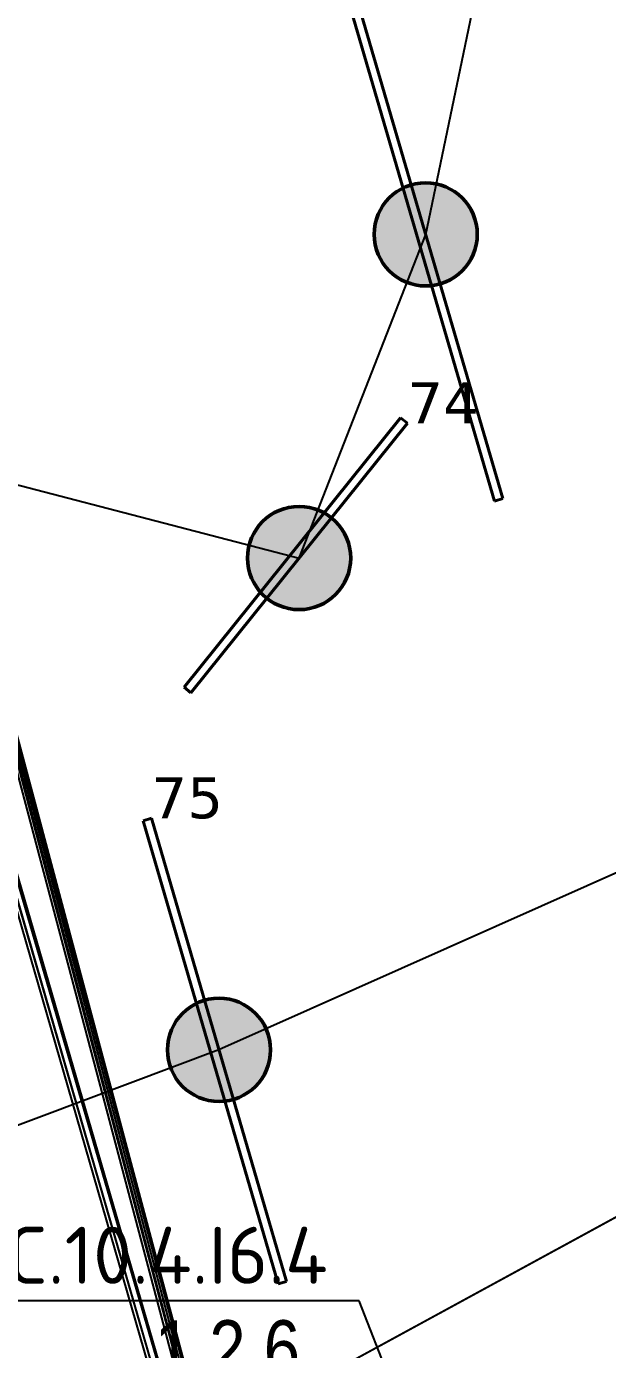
# Model space of a CAD drawing. Header units: millimetres. Extents: x -243740 to 150609, y -473655 to -165121.
# Drawn here: x 32620 to 35170, y -380475 to -374673 of the extents above; entities that cross this region are included whole.
import ezdxf
from ezdxf import colors
from ezdxf.entities.mleader import LeaderData, LeaderLine
from ezdxf.enums import TextEntityAlignment as Align
from ezdxf.math import Vec2, Vec3

# ---------------------------------------------------------------- set-up
doc = ezdxf.new("R2010")
doc.units = ezdxf.units.MM
doc.linetypes.add('Штрих', pattern=[6.35, 3.175, -3.175])
for name, color, linetype in [('_HMI', 6, 'Continuous'), ('_Гр.ЩД-1C.10.4.I6.4', 6, 'Continuous'), ('_Гр.ЩД-1C.10.4.I6.5', 6, 'Continuous'), ('_Гр.ЩД-1C.10.4.I6.6', 6, 'Continuous'), ('_Гр.ЩД-1C.10.4.I6.7', 6, 'Continuous'), ('_Гр.ЩД-1C.10.4.I6.8', 6, 'Continuous'), ('_Гр.ЩД-1C.10.4.I7.1', 6, 'Continuous'), ('_Гр.ЩД-1C.10.4.I7.2', 6, 'Continuous'), ('_Гр.ЩД-1C.10.4.I7.4', 6, 'Continuous'), ('_Гр.ЩД-1C.10.4.I7.7', 6, 'Continuous'), ('_Гр.ЩД-1C.10.4.I7.8', 6, 'Continuous'), ('_Гр.ЩД-1C.10.4.I8.1', 6, 'Continuous'), ('_Гр.ЩД-1C.10.4.I8.2', 6, 'Continuous'), ('_Гр.ЩД-1C.10.4.I8.3', 6, 'Continuous'), ('_Гр.ЩД-1C.10.4.I8.4', 6, 'Continuous'), ('_Гр.ЩД-1C.10.4.I8.6', 6, 'Continuous'), ('_Гр.ЩД-1C.10.4.I8.7', 6, 'Continuous'), ('_Гр.ЩД-1C.10.4.I8.8', 6, 'Continuous'), ('_Гр.ЩД-1C.10.4.I9.1', 6, 'Continuous'), ('_Гр.ЩД-1C.10.4.I9.4', 6, 'Continuous'), ('_Гр.ЩД-1C.10.4.I9.5', 6, 'Continuous'), ('_Гр.ЩД-1C.10.4.I9.7', 6, 'Continuous'), ('_Гр.ЩД-1C.10.4.I9.8', 6, 'Continuous'), ('Вставка', 252, 'Continuous')]:
    doc.layers.add(name, color=color, linetype=linetype)
for name, color, linetype, lineweight in [('_освещение_dali', 3, 'Continuous', 50), ('A-ANNO-DIMS', 7, 'Continuous', 9), ('DLX_LUM 12', 5, 'Continuous', 40), ('DLX_LUM 14', 5, 'Continuous', 40), ('DLX_LUM 17', 5, 'Continuous', 40), ('АР_монолит', 252, 'Continuous', 50)]:
    doc.layers.add(name, color=color, linetype=linetype, lineweight=lineweight)
doc.styles.add('GOST 2.304', font='')
doc.styles.add('ISOCPEUR', font='isocpeur.ttf')
doc.styles.get("Standard").update_dxf_attribs({"font": 'ARIALN.TTF'})
doc.styles.add('TableTextStyle', font='')
doc.styles.get('GOST 2.304').set_extended_font_data('GOST Common')
doc.styles.get('TableTextStyle').set_extended_font_data('VERDANA.TTF')
doc.linetypes.add('Truba', pattern='A,3e-05,[4,MSH_7,S=1,R=0,X=0,Y=0],-3.022072', length=3.022102)
doc.dimstyles.new('М-200', dxfattribs={"dimtxt": 400, "dimasz": 160, "dimexe": 200, "dimexo": 400, "dimgap": 50, "dimtad": 1, "dimdec": 0, "dimzin": 0, "dimdsep": 46, "dimtxsty": 'GOST 2.304', "dimblk": 'ARCHTICK', "dimcen": 180, "dimdle": 200, "dimadec": 0, "dimazin": 0, "dimtfac": 1, "dimtdec": 0, "dimtmove": 1, "dimatfit": 0, "dimfxl": 1, "dimtolj": 1, "dimtzin": 0, "dimarcsym": 0})

# ---------------------------------------------------------------- blocks, each defined once
blk = doc.blocks.new('_ArchTick')
at = {"color": 0, "linetype": 'ByBlock', "const_width": 0.15}
blk.add_lwpolyline([(-0.5, -0.5), (0.5, 0.5)], dxfattribs=at)
blk = doc.blocks.new('*D46')
at = {"layer": 'A-ANNO-DIMS', "color": 0, "lineweight": -2, "transparency": 16777216}
blk.add_arc((-165703.8, -113309.3), 107894.2, 269.999998, 325.999999, dxfattribs=at)
at = {"layer": 'Defpoints', "color": 0, "lineweight": 30, "transparency": 16777216}
for p in [(-165703.8, -113309.3), (-165703.8, -113309.3), (-75741.3, -173989.8), (-131171, -215527.9), (-165703.8, -221903.3)]:
    blk.add_point(p, dxfattribs=at)
at = {"layer": 'A-ANNO-DIMS', "color": 0, "lineweight": -2, "transparency": 16777216, "xscale": 160, "yscale": 160, "zscale": 160}
for p, rotation in [((-76255.4, -173643), 55.99999895826774), ((-165703.8, -221203.5), 179.9999981265246)]:
    blk.add_blockref('_ArchTick', p, dxfattribs=dict(at, rotation=rotation))
at = {"layer": 'A-ANNO-DIMS', "color": 0, "transparency": 16777216, "insert": (-114299.5, -207822), "char_height": 400, "attachment_point": 5, "rotation": 28.54122, "style": 'GOST 2.304'}
blk.add_mtext('\\A1;56,0%%D', dxfattribs=at)
blk = doc.blocks.new('A$Caabd1818')
at = {"layer": 'DLX_LUM 12'}
for points in [[(29342, 19950.5, 0), (30292.1, 21131.8, 0)], [(30292.1, 21131.8, 0), (29342, 19950.5, 0)], [(30292.1, 21131.8, 0), (29342, 19950.5, 0)], [(29342, 19950.5, 0), (30292.1, 21131.8, 0)], [(30292.1, 21131.8, 0), (30292.1, 21131.8, 0)], [(30292.1, 21131.8, 0), (30321.7, 21108, 0)], [(30321.7, 21108, 0), (30292.1, 21131.8, 0)], [(30292.1, 21131.8, 0), (30292.1, 21131.8, 0)], [(30321.7, 21108, 0), (30292.1, 21131.8, 0)], [(30292.1, 21131.8, 0), (30321.7, 21108, 0)], [(30321.7, 21108, 0), (29371.6, 19926.7, 0)], [(29371.6, 19926.7, 0), (30321.7, 21108, 0)], [(29371.6, 19926.7, 0), (30321.7, 21108, 0)], [(30321.7, 21108, 0), (29371.6, 19926.7, 0)], [(30321.7, 21108, 0), (30321.7, 21108, 0)], [(30321.7, 21108, 0), (30321.7, 21108, 0)], [(29342, 19950.5, 0), (29342, 19950.5, 0)], [(29371.6, 19926.7, 0), (29342, 19950.5, 0)], [(29342, 19950.5, 0), (29342, 19950.5, 0)], [(29342, 19950.5, 0), (29371.6, 19926.7, 0)], [(29342, 19950.5, 0), (29371.6, 19926.7, 0)], [(29371.6, 19926.7, 0), (29342, 19950.5, 0)], [(29371.6, 19926.7, 0), (29371.6, 19926.7, 0)], [(29371.6, 19926.7, 0), (29371.6, 19926.7, 0)]]:
    blk.add_polyline3d(points, dxfattribs=at)
at = {"layer": 'DLX_LUM 14'}
for points in [[(30063.8, 23095.2, 0), (30740.6, 20778, 0)], [(30740.6, 20778, 0), (30063.8, 23095.2, 0)], [(30740.6, 20778, 0), (30063.8, 23095.2, 0)], [(30063.8, 23095.2, 0), (30740.6, 20778, 0)], [(30704.2, 20767.3, 0), (30027.3, 23084.5, 0)], [(30027.3, 23084.5, 0), (30704.2, 20767.3, 0)], [(30027.3, 23084.5, 0), (30704.2, 20767.3, 0)], [(30704.2, 20767.3, 0), (30027.3, 23084.5, 0)], [(30740.6, 20778, 0), (30704.2, 20767.3, 0)], [(30704.2, 20767.3, 0), (30740.6, 20778, 0)], [(30704.2, 20767.3, 0), (30740.6, 20778, 0)], [(30740.6, 20778, 0), (30704.2, 20767.3, 0)], [(30740.6, 20778, 0), (30740.6, 20778, 0)], [(30740.6, 20778, 0), (30740.6, 20778, 0)], [(30704.2, 20767.3, 0), (30704.2, 20767.3, 0)], [(30704.2, 20767.3, 0), (30704.2, 20767.3, 0)]]:
    blk.add_polyline3d(points, dxfattribs=at)
at = {"layer": 'DLX_LUM 17'}
for points in [[(29162, 19365.5, 0), (29198.5, 19376.2, 0)], [(29198.5, 19376.2, 0), (29162, 19365.5, 0)], [(29198.5, 19376.2, 0), (29162, 19365.5, 0)], [(29162, 19365.5, 0), (29198.5, 19376.2, 0)], [(29755.3, 17334.4, 0), (29162, 19365.5, 0)], [(29162, 19365.5, 0), (29162, 19365.5, 0)], [(29162, 19365.5, 0), (29755.3, 17334.4, 0)], [(29162, 19365.5, 0), (29162, 19365.5, 0)], [(29162, 19365.5, 0), (29755.3, 17334.4, 0)], [(29755.3, 17334.4, 0), (29162, 19365.5, 0)], [(29198.5, 19376.2, 0), (29198.5, 19376.2, 0)], [(29198.5, 19376.2, 0), (29791.8, 17345, 0)], [(29791.8, 17345, 0), (29198.5, 19376.2, 0)], [(29198.5, 19376.2, 0), (29198.5, 19376.2, 0)], [(29791.8, 17345, 0), (29198.5, 19376.2, 0)], [(29198.5, 19376.2, 0), (29791.8, 17345, 0)], [(29791.8, 17345, 0), (29755.3, 17334.4, 0)], [(29755.3, 17334.4, 0), (29791.8, 17345, 0)], [(29755.3, 17334.4, 0), (29791.8, 17345, 0)], [(29791.8, 17345, 0), (29755.3, 17334.4, 0)], [(29755.3, 17334.4, 0), (29755.3, 17334.4, 0)], [(29755.3, 17334.4, 0), (29755.3, 17334.4, 0)], [(29791.8, 17345, 0), (29791.8, 17345, 0)], [(29791.8, 17345, 0), (29791.8, 17345, 0)]]:
    blk.add_polyline3d(points, dxfattribs=at)
blk = doc.blocks.new('_Dot')
at = {"color": 0, "linetype": 'ByBlock', "lineweight": -2}
blk.add_line((-0.5, 0), (-1, 0), dxfattribs=at)
at = {"color": 0, "linetype": 'ByBlock', "const_width": 0.5}
blk.add_lwpolyline([(-0.25, 0, 1), (0.25, 0, 1)], format="xyb", close=True, dxfattribs=at)
blk = doc.blocks.new('A$Cab2378fa')
at = {"lineweight": 25}
h = blk.add_hatch(color=0, dxfattribs=at)
h.paths.add_polyline_path([(162.3, -156.8, 0.442338), (147.8, 177.8), (0, 0)])
h.paths.add_polyline_path([(-141.6, -170.3), (0, 0), (-163.2, 157.6, 0.430096)])
at = {"lineweight": 25, "true_color": 0xfff5f5}
h = blk.add_hatch(color=7, dxfattribs=at)
h.dxf.hatch_style = 1
h.paths.add_polyline_path([(0, 0), (-141.6, -170.3, 0.174923), (3, -222.4, 0.197808), (162.3, -156.8)])
h.paths.add_polyline_path([(-163.2, 157.6), (0, 0), (147.8, 177.8, 0.175398), (3, 230.2, 0.209014)])
blk.add_circle((3, 3.9), 226.3)
blk = doc.blocks.new('Оси200')
at = {"layer": 'A-ANNO-DIMS'}
dim = blk.add_angular_dim_2l(base=(-131171, -215527.9), line1=((-165703.8, -113309.3), (-75741.3, -173989.8)), line2=((-165703.8, -113309.3), (-165703.8, -221903.3)), text='56,0%%D', dimstyle='М-200', override={"dimadec": 2, "dimtmove": 2}, dxfattribs=at)
dim.commit()
dim.dimension.update_dxf_attribs({"geometry": '*D46', "text_midpoint": (-114299.5, -207822), "dimtype": 130})
blk = doc.blocks.new('A$C010e0e93')
at = {"layer": 'A-ANNO-DIMS'}
blk.add_blockref('Оси200', (404603.7, 213803.6), dxfattribs=at)

msp = doc.modelspace()

# ---------------------------------------------------------------- block references
at = {"layer": 'Вставка', "linetype": 'Truba', "lineweight": 30, "ltscale": 100}
msp.add_blockref('A$C010e0e93', (-234640, -397437.2), dxfattribs=at)

# ---------------------------------------------------------------- next in the draw order: linework, layer by layer
at = {"layer": '_HMI', "ltscale": 100}
for points in [[(21115.5, -318176.2), (19421.1, -316203.3), (15437.2, -319331.6), (34516.1, -385191.2), (27854.6, -386889.7), (28543.9, -389381.8)], [(28853.6, -317410.4), (23724.3, -322462.7), (19327.5, -325280.8), (17345.8, -325919.9), (34500.1, -385195.3), (27827, -386926.9), (28513, -389416.8)], [(41390.1, -328035.2), (39179.5, -330829.2), (34211.1, -334889.4), (26028, -339993.3), (22739.5, -340867.2), (34532.2, -385192.1), (27880.3, -386959.5), (28508, -389445.1), (28773.4, -389445.1)]]:
    msp.add_lwpolyline(points, dxfattribs=at)
at = {"layer": '_Гр.ЩД-1C.10.4.I6.5', "ltscale": 100}
msp.add_lwpolyline([(42222.6, -378348.2), (41267.5, -376594.6), (33375.3, -380893), (34518.6, -385195.7), (27704.1, -386928), (28500.4, -389381.8)], dxfattribs=at)
at = {"layer": '_Гр.ЩД-1C.10.4.I6.6', "ltscale": 100}
msp.add_lwpolyline([(66516.8, -361775.6), (61374.9, -366229.9), (60133.6, -366827.1), (60133.6, -367739.6), (59412.4, -369154.4), (59190.7, -369278.8), (58905.3, -368726.2), (59148.9, -368555.8), (58792.5, -368191), (58599.4, -368309.2), (58343.8, -367869.9), (58510.4, -367760.7), (58231, -367334.7), (58041.7, -367458.8), (33375.3, -380893), (34553, -385186.3), (27704.1, -386928), (28543.9, -389381.8)], dxfattribs=at)
at = {"layer": '_Гр.ЩД-1C.10.4.I6.7', "ltscale": 100}
msp.add_lwpolyline([(71772.6, -354189.7), (29115.1, -366547), (34517.5, -385196), (27894.1, -387013), (28543.9, -389381.8)], dxfattribs=at)
at = {"layer": '_Гр.ЩД-1C.10.4.I6.8', "ltscale": 100}
msp.add_lwpolyline([(51330.2, -359148.2), (52714.1, -363343.4), (53910.2, -365243.8), (53941.7, -366588.4), (55194.6, -368575), (53574.3, -369151.9), (53690.9, -368984.9), (53511, -367392.3), (52096.1, -367848.9), (51979.6, -368015.9), (50370.1, -366897.3), (50501.4, -366712.9), (50220.2, -365044.4), (52249.9, -364129.4), (51104.9, -360176.8), (29115.9, -366546.8), (34553, -385186.3), (27859.9, -386978.8), (28523.4, -389381.8)], dxfattribs=at)
at = {"layer": '_Гр.ЩД-1C.10.4.I7.1', "ltscale": 100}
msp.add_lwpolyline([(43602.8, -375322.8), (33400.9, -380879.1), (34545.9, -385188.5), (27852.8, -387022.1), (28543.9, -389381.8)], dxfattribs=at)
at = {"layer": '_Гр.ЩД-1C.10.4.I7.2', "ltscale": 100}
for points in [[(25727.7, -372341.1), (30401.4, -370987.2), (31268.1, -373975.9), (30809.5, -374130.8), (31164.9, -375211.8), (31962.5, -376523), (33816.3, -377004.4), (34371.9, -375585.2), (34785.4, -373606), (31611.3, -374257.9), (34518.6, -385195.7)], [(35681.3, -378175), (33464.8, -379161.2), (29512.6, -380644.7), (28313.9, -379440.5), (29112.9, -377461.3), (30137.3, -378596.5), (31489.6, -379297.3), (31716.7, -379308.4), (31490.4, -378748.6), (31199.3, -378903.6), (31097.7, -378362.7), (31392.3, -378239.2), (31210, -377890.6), (30899.7, -377890.5), (30688.9, -377387.8), (30980.9, -377265.3), (30436.3, -376222.3), (30221.9, -376294.7), (25655.8, -376978.1)]]:
    msp.add_lwpolyline(points, dxfattribs=at)
at = {"layer": '_Гр.ЩД-1C.10.4.I7.4', "ltscale": 100}
msp.add_lwpolyline([(27798, -359904), (34553, -385186.3), (27818.8, -386898.8), (28520.1, -389442.3)], dxfattribs=at)
at = {"layer": '_Гр.ЩД-1C.10.4.I7.7', "ltscale": 100}
msp.add_lwpolyline([(55912.3, -352813.2), (28928.9, -364160), (34553, -385186.3), (27818.8, -386898.8), (28523.4, -389441.5)], dxfattribs=at)
at = {"layer": '_Гр.ЩД-1C.10.4.I7.8', "ltscale": 100}
msp.add_lwpolyline([(27798, -359904), (34501.4, -385200.1), (27818.8, -386898.8), (28543.9, -389381.8)], dxfattribs=at)
at = {"layer": '_Гр.ЩД-1C.10.4.I8.1', "ltscale": 100}
msp.add_lwpolyline([(27798, -359904), (34553, -385186.3), (27899, -387031.6), (28523.4, -389441.5)], dxfattribs=at)
at = {"layer": '_Гр.ЩД-1C.10.4.I8.2', "ltscale": 100}
msp.add_lwpolyline([(27798, -359904), (34545.9, -385188.5), (27872.6, -386929.8), (28508, -389381.8)], dxfattribs=at)
at = {"layer": '_Гр.ЩД-1C.10.4.I8.3', "ltscale": 100}
msp.add_lwpolyline([(27810.3, -359900.7), (34517.2, -385195.4), (27893.9, -387012.3), (28512.5, -389414.7)], dxfattribs=at)
at = {"layer": '_Гр.ЩД-1C.10.4.I8.4', "ltscale": 100}
msp.add_lwpolyline([(25563.9, -354288.3), (34553, -385186.3), (27704.1, -386928), (28513, -389416.8)], dxfattribs=at)
at = {"layer": '_Гр.ЩД-1C.10.4.I8.6', "ltscale": 100}
msp.add_lwpolyline([(23877.9, -345151.3), (34517.3, -385195.4), (27870.6, -387017.2), (28512.5, -389414.7)], dxfattribs=at)
at = {"layer": '_Гр.ЩД-1C.10.4.I8.7', "ltscale": 100}
msp.add_lwpolyline([(23783.4, -344795.8), (34517.5, -385196), (27856.5, -386965.8), (28523.4, -389381.8)], dxfattribs=at)
at = {"layer": '_Гр.ЩД-1C.10.4.I8.8', "ltscale": 100}
msp.add_lwpolyline([(24091.5, -345955.1), (34553, -385186.3), (27704.1, -386928), (28500.4, -389381.8)], dxfattribs=at)
at = {"layer": '_Гр.ЩД-1C.10.4.I9.1', "ltscale": 100}
msp.add_lwpolyline([(20770, -337739), (34553, -385186.3), (27899.1, -387031.5), (28517.8, -389435.3)], dxfattribs=at)
at = {"layer": '_Гр.ЩД-1C.10.4.I9.4', "ltscale": 100}
msp.add_lwpolyline([(19957.8, -330398.7), (34518.6, -385195.7), (27879.9, -386959.6), (28523.4, -389381.8)], dxfattribs=at)
at = {"layer": '_Гр.ЩД-1C.10.4.I9.5', "ltscale": 100}
msp.add_lwpolyline([(18299, -329209.9), (34518.6, -385195.7), (27856.5, -386965.8), (28503.5, -389381.8)], dxfattribs=at)
at = {"layer": '_Гр.ЩД-1C.10.4.I9.7', "ltscale": 100}
msp.add_lwpolyline([(15437.2, -319331.6), (34518.6, -385195.7), (27856.5, -386965.8), (28523.4, -389381.8)], dxfattribs=at)
at = {"layer": '_Гр.ЩД-1C.10.4.I9.8', "ltscale": 100}
msp.add_lwpolyline([(16907.4, -324406.4), (34517.5, -385196), (27856.5, -387023.3), (28520.1, -389442.3)], dxfattribs=at)

# ---------------------------------------------------------------- next in the draw order: block references
at = {"layer": '_освещение_dali', "color": 5, "ltscale": 100}
for p in [(34368.9, -375589.1), (33813.4, -377008.3), (33461.9, -379165.1)]:
    msp.add_blockref('A$Cab2378fa', p, dxfattribs=at)
at = {"layer": 'Defpoints', "linetype": 'Truba', "ltscale": 100}
msp.add_blockref('A$Caabd1818', (3969.7, -397521.8), dxfattribs=at)

# ---------------------------------------------------------------- next in the draw order: texts
at = {"layer": '_Гр.ЩД-1C.10.4.I6.4', "ltscale": 100}
msp.add_text('1.2.6', height=250, dxfattribs=at).set_placement((33501.9, -380672.1), align=Align.BOTTOM_CENTER)
at = {"layer": '_освещение_dali', "color": 122, "true_color": 0x10d0ab, "style": 'TableTextStyle'}
for s, p in [('74', (34291.3, -376413.8)), ('75', (33168.2, -378145.6))]:
    msp.add_text(s, height=180, dxfattribs=at).set_placement(p)

# ---------------------------------------------------------------- next in the draw order: leaders
at = {"layer": '_Гр.ЩД-1C.10.4.I6.4', "ltscale": 100}
ml = msp.add_multileader_mtext('Standard', dxfattribs=at)
ml.set_content('Гр.ЩД-1C.10.4.I6.4', color=256, style='ISOCPEUR')
ml.set_leader_properties()
ml.set_arrow_properties(name='DOT')
ml.build(insert=Vec2(0, 0))
ml.multileader.update_dxf_attribs({"has_dogleg": 0, "text_left_attachment_type": 6, "text_right_attachment_type": 6, "arrow_head_size": 100})
ctx = ml.context
ctx.base_point, ctx.char_height, ctx.arrow_head_size, ctx.landing_gap_size, ctx.plane_origin = Vec3(31080.1, -380262), 250, 100, 200, Vec3(115286.1, -251752.8)
ctx.left_attachment, ctx.right_attachment = 6, 6
notes = []
notes.append((ctx, [(1, (1, 1, 0), (34088.1, -380262), (-1, 0), 8, [(1, [(34618.2, -381636.8)], 0, [])])]))
ctx.mtext.insert, ctx.mtext.width, ctx.mtext.flow_direction = Vec3(31280.1, -379937), 2425, 5
for ctx, leaders in notes:
    for number, flags, end, landing, length, lines in leaders:
        leader = LeaderData()
        leader.index, (leader.has_last_leader_line, leader.has_dogleg_vector, leader.attachment_direction) = number, flags
        leader.last_leader_point, leader.dogleg_vector, leader.dogleg_length = Vec3(end), Vec3(landing), length
        for number, points, colour, breaks in lines:
            line = LeaderLine()
            line.index, line.vertices, line.color, line.breaks = number, Vec3.list(points), colors.encode_raw_color(colour), breaks
            leader.lines.append(line)
        ctx.leaders.append(leader)

doc.saveas('drawing.dxf')
